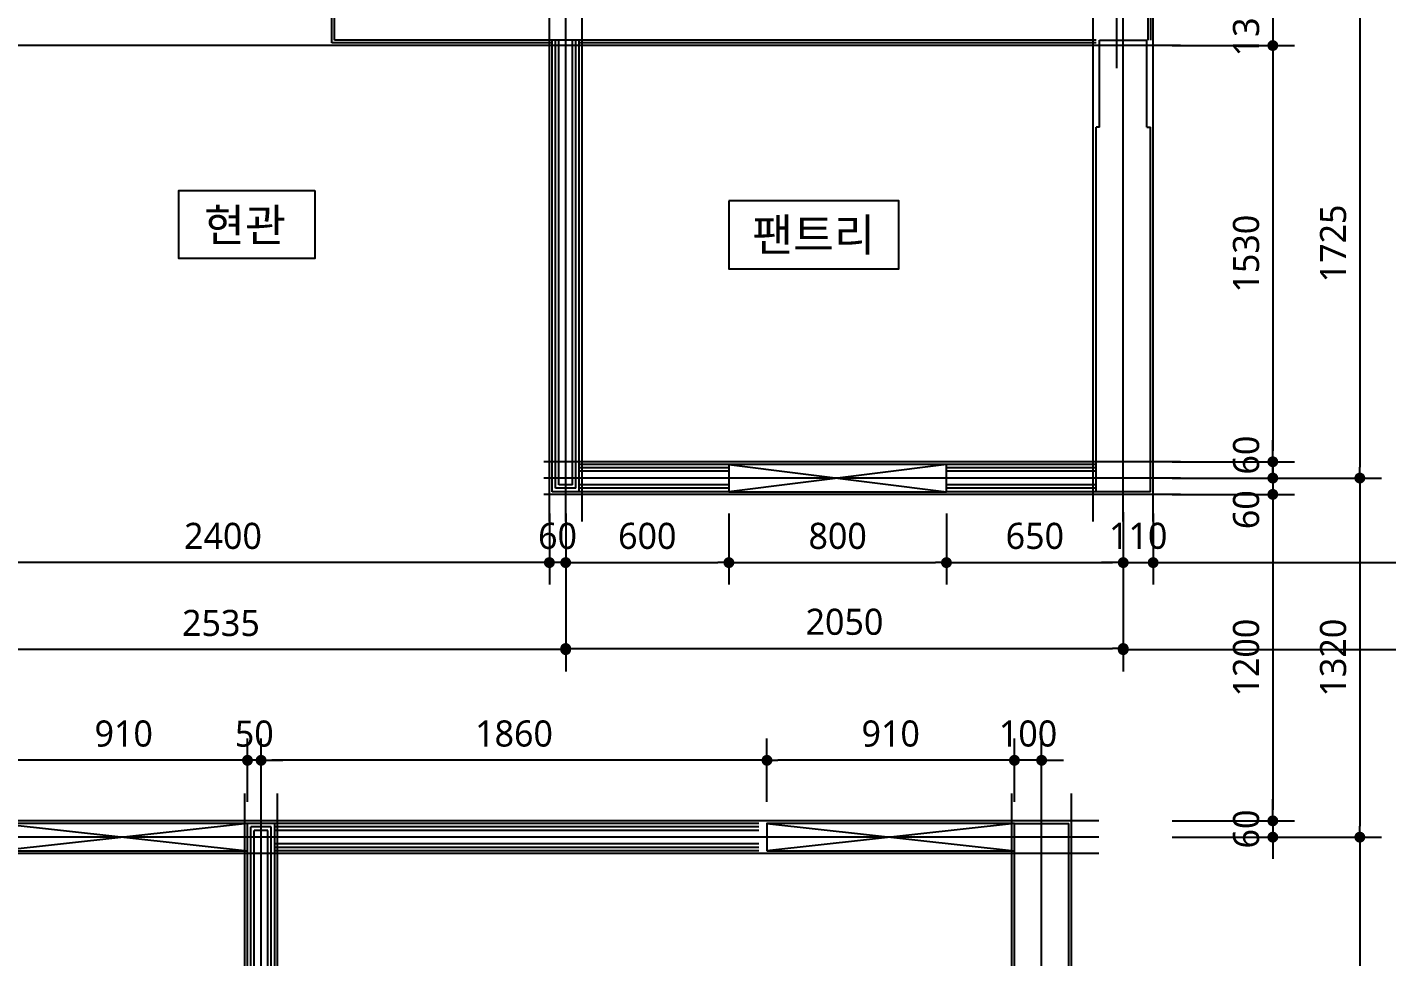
# Model space of a CAD drawing. Header units: millimetres. Extents: x 0 to 92204, y -190080 to 23760.
# Drawn here: x 11211 to 16210, y -38450 to -35033 of the extents above; entities that cross this region are included whole.
import ezdxf
from ezdxf.enums import TextEntityAlignment as Align

# ---------------------------------------------------------------- set-up
doc = ezdxf.new("R2010")
doc.units = ezdxf.units.MM
doc.header["$LTSCALE"] = 100
doc.linetypes.add('AUDIT_D_220706163347-0', pattern=[0])
doc.linetypes.add('CEN', pattern=[62, 60, -1, 0, -1])
doc.layers.get('defpoints').update_dxf_attribs({"color": 139})
for name, color, linetype in [('AA-XXXX-DIMS', 7, 'Continuous'), ('CEN_CON', 1, 'CEN'), ('CEN_WALL', 12, 'CEN'), ('CONC', 2, 'Continuous'), ('DIM', 7, 'AUDIT_D_220706163347-0'), ('MC', 135, 'Continuous'), ('WAL_DRY', 7, 'Continuous'), ('실명', 3, 'AUDIT_D_220706163347-0'), ('실명박스', 7, 'AUDIT_D_220706163347-0'), ('창호-open', 4, 'Continuous')]:
    doc.layers.add(name, color=color, linetype=linetype)
doc.styles.add('HAUD01', font='Dotum.ttf')
doc.styles.add('맑은 고딕', font='malgun.ttf')
doc.dimstyles.new('NDIM40-in', dxfattribs={"dimscale": 40, "dimtxt": 2.4, "dimasz": 1, "dimexe": 2, "dimexo": 2, "dimgap": 1.2, "dimtad": 1, "dimdec": 0, "dimrnd": 0.25, "dimzin": 0, "dimdsep": 46, "dimtxsty": '맑은 고딕', "dimblk": 'DOT', "dimcen": 5, "dimclrd": 256, "dimclre": 256, "dimclrt": 3, "dimadec": 0, "dimazin": 0, "dimtfac": 1, "dimtdec": 0, "dimtix": 1, "dimtmove": 2, "dimatfit": 1, "dimldrblk": 'DIMDOT', "dimfxl": 0, "dimtolj": 1, "dimtzin": 0, "dimarcsym": 0})

# ---------------------------------------------------------------- blocks, each defined once
blk = doc.blocks.new('U-84A(기본)', base_point=(206477.1, -21253.3))
at = {"layer": 'CEN_CON'}
for p, q in [((212817.1, -10618.3), (212817.1, -14461.2)), ((212842.1, -16128.3), (212842.1, -13878.3)), ((212542.1, -21553.3), (212542.1, -17128.3))]:
    blk.add_line(p, q, dxfattribs=at)
at = {"layer": 'CEN_WALL'}
for p, q in [((210792.1, -16128.3), (210792.1, -13878.3)), ((213052.1, -15968.3), (210712.1, -15968.3)), ((209672.1, -21553.3), (209672.1, -17128.3)), ((212752.1, -17288.3), (208082.1, -17288.3))]:
    blk.add_line(p, q, dxfattribs=at)
at = {"layer": 'CONC'}
for p, q in [((212755.1, -14358.3), (212929.1, -14358.3)), ((212755.1, -14678.3), (212755.1, -14358.3)), ((212929.1, -14678.3), (212929.1, -14358.3)), ((212742.1, -16018.3), (212742.1, -14678.3)), ((212755.1, -14678.3), (212742.1, -14678.3)), ((212929.1, -14678.3), (212942.1, -14678.3)), ((212942.1, -16018.3), (212942.1, -14678.3)), ((212942.1, -16018.3), (212742.1, -16018.3)), ((212442.1, -19288.3), (212442.1, -17238.3)), ((212442.1, -17238.3), (212642.1, -17238.3)), ((212642.1, -19288.3), (212642.1, -17238.3))]:
    blk.add_line(p, q, dxfattribs=at)
at = {"layer": 'MC'}
for p, q in [((212952.1, -16128.3), (212952.1, -10618.3)), ((210732.1, -16128.3), (210732.1, -13878.3)), ((210852.1, -16128.3), (210852.1, -13878.3)), ((212732.1, -16128.3), (212732.1, -13878.3)), ((213052.1, -14378.3), (208082.1, -14378.3)), ((213052.1, -15908.3), (210712.1, -15908.3)), ((213052.1, -16028.3), (210712.1, -16028.3)), ((209612.1, -21553.3), (209612.1, -17128.3)), ((209732.1, -21553.3), (209732.1, -17128.3)), ((212432.1, -21553.3), (212432.1, -17128.3)), ((212652.1, -21553.3), (212652.1, -17128.3)), ((212752.1, -17228.3), (208082.1, -17228.3)), ((212752.1, -17348.3), (206477.1, -17348.3))]:
    blk.add_line(p, q, dxfattribs=at)
at = {"layer": 'WAL_DRY'}
for p, q in [((212932.1, -12853.3), (212932.1, -14358.3)), ((212942.1, -12863.3), (212942.1, -14358.3)), ((209932.1, -14368.3), (209932.1, -14078.3)), ((209942.1, -14358.3), (209942.1, -14078.3)), ((210742.1, -14368.3), (209932.1, -14368.3)), ((212742.1, -14358.3), (209942.1, -14358.3)), ((210742.1, -16018.3), (210742.1, -14358.3)), ((210754.6, -16005.8), (210754.6, -14358.3)), ((210767.1, -15993.3), (210767.1, -14358.3)), ((210817.1, -15993.3), (210817.1, -14358.3)), ((210829.6, -16005.8), (210829.6, -14358.3)), ((210842.1, -16018.3), (210842.1, -14358.3)), ((212742.1, -14368.3), (210842.1, -14368.3)), ((211392.1, -15918.3), (210842.1, -15918.3)), ((211392.1, -15930.8), (210842.1, -15930.8)), ((211392.1, -15943.3), (210842.1, -15943.3)), ((212742.1, -15918.3), (212192.1, -15918.3)), ((212742.1, -15930.8), (212192.1, -15930.8)), ((212742.1, -15943.3), (212192.1, -15943.3)), ((210817.1, -15993.3), (210767.1, -15993.3)), ((211392.1, -15993.3), (210842.1, -15993.3)), ((212742.1, -15993.3), (212192.1, -15993.3)), ((210842.1, -16018.3), (210742.1, -16018.3)), ((210829.6, -16005.8), (210754.6, -16005.8)), ((211392.1, -16005.8), (210842.1, -16005.8)), ((211392.1, -16018.3), (210842.1, -16018.3)), ((212742.1, -16005.8), (212192.1, -16005.8)), ((212742.1, -16018.3), (212192.1, -16018.3)), ((209622.1, -19558.3), (209622.1, -17238.3)), ((209722.1, -17238.3), (209622.1, -17238.3)), ((211502.1, -17238.3), (209722.1, -17238.3)), ((209722.1, -19558.3), (209722.1, -17238.3)), ((209634.6, -19558.3), (209634.6, -17250.8)), ((209709.6, -17250.8), (209634.6, -17250.8)), ((209647.1, -19558.3), (209647.1, -17263.3)), ((209697.1, -17263.3), (209647.1, -17263.3)), ((209697.1, -19558.3), (209697.1, -17263.3)), ((209709.6, -19558.3), (209709.6, -17250.8)), ((211502.1, -17250.8), (209722.1, -17250.8)), ((211502.1, -17263.3), (209722.1, -17263.3)), ((211502.1, -17313.3), (209722.1, -17313.3)), ((211502.1, -17325.8), (209722.1, -17325.8)), ((211502.1, -17338.3), (209722.1, -17338.3))]:
    blk.add_line(p, q, dxfattribs=at)
blk = doc.blocks.new('_Dot')
at = {"color": 0, "linetype": 'ByBlock', "lineweight": -2}
blk.add_line((-0.5, 0), (-1, 0), dxfattribs=at)
at = {"color": 0, "linetype": 'ByBlock', "const_width": 0.5}
blk.add_lwpolyline([(-0.25, 0, 1), (0.25, 0, 1)], format="xyb", close=True, dxfattribs=at)
blk = doc.blocks.new('*D446')
at = {"layer": 'defpoints', "color": 0, "transparency": 16777216}
for p in [(14841.2, -37727.9), (14841.2, -37960.4), (14941.2, -37960.4)]:
    blk.add_point(p, dxfattribs=at)
at = {"layer": 'DIM', "lineweight": -2, "transparency": 16777216}
for p, q in [((14841.2, -37880.4), (14841.2, -37647.9)), ((14941.2, -37880.4), (14941.2, -37647.9)), ((14801.2, -37727.9), (14761.2, -37727.9)), ((14941.2, -37727.9), (14841.2, -37727.9)), ((14981.2, -37727.9), (15021.2, -37727.9))]:
    blk.add_line(p, q, dxfattribs=at)
at = {"layer": 'DIM', "lineweight": -2, "transparency": 16777216, "xscale": 40, "yscale": 40, "zscale": 40}
blk.add_blockref('_Dot', (14841.2, -37727.9), dxfattribs=at)
at = {"layer": 'DIM', "lineweight": -2, "transparency": 16777216, "xscale": 40, "yscale": 40, "zscale": 40, "rotation": 180}
blk.add_blockref('_Dot', (14941.2, -37727.9), dxfattribs=at)
at = {"layer": 'DIM', "color": 3, "transparency": 16777216, "insert": (14891.2, -37630), "char_height": 96, "attachment_point": 5, "style": '맑은 고딕'}
blk.add_mtext('\\A1;100', dxfattribs=at)
blk = doc.blocks.new('DIMDOT')
at = {"layer": 'AA-XXXX-DIMS'}
for p, q in [((0, -1.5), (0, 1.5)), ((-1.5, 0), (1.5, 0))]:
    blk.add_line(p, q, dxfattribs=at)
for radius in [0.5, 0.25]:
    blk.add_circle((0, 0), radius, dxfattribs=at)
blk = doc.blocks.new('*D447')
at = {"layer": 'defpoints', "color": 0, "transparency": 16777216}
for p in [(13931.2, -37727.9), (13931.2, -37960.4), (14841.2, -37960.4)]:
    blk.add_point(p, dxfattribs=at)
at = {"layer": 'DIM', "lineweight": -2, "transparency": 16777216}
for p, q in [((13931.2, -37880.4), (13931.2, -37647.9)), ((14841.2, -37880.4), (14841.2, -37647.9)), ((14801.2, -37727.9), (13971.2, -37727.9))]:
    blk.add_line(p, q, dxfattribs=at)
at = {"layer": 'DIM', "lineweight": -2, "transparency": 16777216, "xscale": 40, "yscale": 40, "zscale": 40, "rotation": 180}
blk.add_blockref('_Dot', (13931.2, -37727.9), dxfattribs=at)
at = {"layer": 'DIM', "lineweight": -2, "transparency": 16777216, "xscale": 40, "yscale": 40, "zscale": 40}
blk.add_blockref('_Dot', (14841.2, -37727.9), dxfattribs=at)
at = {"layer": 'DIM', "color": 3, "transparency": 16777216, "insert": (14386.2, -37630), "char_height": 96, "attachment_point": 5, "style": '맑은 고딕'}
blk.add_mtext('\\A1;910', dxfattribs=at)
blk = doc.blocks.new('*D448')
at = {"layer": 'defpoints', "color": 0, "transparency": 16777216}
for p in [(12071.2, -37727.9), (12071.2, -37960.4), (13931.2, -37960.4)]:
    blk.add_point(p, dxfattribs=at)
at = {"layer": 'DIM', "lineweight": -2, "transparency": 16777216}
for p, q in [((12071.2, -37880.4), (12071.2, -37647.9)), ((13931.2, -37880.4), (13931.2, -37647.9)), ((13891.2, -37727.9), (12111.2, -37727.9))]:
    blk.add_line(p, q, dxfattribs=at)
at = {"layer": 'DIM', "lineweight": -2, "transparency": 16777216, "xscale": 40, "yscale": 40, "zscale": 40, "rotation": 180}
blk.add_blockref('_Dot', (12071.2, -37727.9), dxfattribs=at)
at = {"layer": 'DIM', "lineweight": -2, "transparency": 16777216, "xscale": 40, "yscale": 40, "zscale": 40}
blk.add_blockref('_Dot', (13931.2, -37727.9), dxfattribs=at)
at = {"layer": 'DIM', "color": 3, "transparency": 16777216, "insert": (13001.2, -37630), "char_height": 96, "attachment_point": 5, "style": '맑은 고딕'}
blk.add_mtext('\\A1;1860', dxfattribs=at)
blk = doc.blocks.new('*D449')
at = {"layer": 'defpoints', "color": 0, "transparency": 16777216}
for p in [(12021.2, -37727.9), (12021.2, -37960.4), (12071.2, -37960.4)]:
    blk.add_point(p, dxfattribs=at)
at = {"layer": 'DIM', "lineweight": -2, "transparency": 16777216}
for p, q in [((12021.2, -37880.4), (12021.2, -37647.9)), ((12071.2, -37880.4), (12071.2, -37647.9)), ((11981.2, -37727.9), (11941.2, -37727.9)), ((12071.2, -37727.9), (12021.2, -37727.9)), ((12111.2, -37727.9), (12151.2, -37727.9))]:
    blk.add_line(p, q, dxfattribs=at)
at = {"layer": 'DIM', "lineweight": -2, "transparency": 16777216, "xscale": 40, "yscale": 40, "zscale": 40}
blk.add_blockref('_Dot', (12021.2, -37727.9), dxfattribs=at)
at = {"layer": 'DIM', "lineweight": -2, "transparency": 16777216, "xscale": 40, "yscale": 40, "zscale": 40, "rotation": 180}
blk.add_blockref('_Dot', (12071.2, -37727.9), dxfattribs=at)
at = {"layer": 'DIM', "color": 3, "transparency": 16777216, "insert": (12046.2, -37630.3), "char_height": 96, "attachment_point": 5, "style": '맑은 고딕'}
blk.add_mtext('\\A1;50', dxfattribs=at)
blk = doc.blocks.new('*D450')
at = {"layer": 'defpoints', "color": 0, "transparency": 16777216}
for p in [(11111.2, -37727.9), (11111.2, -37960.4), (12021.2, -37960.4)]:
    blk.add_point(p, dxfattribs=at)
at = {"layer": 'DIM', "lineweight": -2, "transparency": 16777216}
for p, q in [((11111.2, -37880.4), (11111.2, -37647.9)), ((12021.2, -37880.4), (12021.2, -37647.9)), ((11981.2, -37727.9), (11151.2, -37727.9))]:
    blk.add_line(p, q, dxfattribs=at)
at = {"layer": 'DIM', "lineweight": -2, "transparency": 16777216, "xscale": 40, "yscale": 40, "zscale": 40, "rotation": 180}
blk.add_blockref('_Dot', (11111.2, -37727.9), dxfattribs=at)
at = {"layer": 'DIM', "lineweight": -2, "transparency": 16777216, "xscale": 40, "yscale": 40, "zscale": 40}
blk.add_blockref('_Dot', (12021.2, -37727.9), dxfattribs=at)
at = {"layer": 'DIM', "color": 3, "transparency": 16777216, "insert": (11566.2, -37630), "char_height": 96, "attachment_point": 5, "style": '맑은 고딕'}
blk.add_mtext('\\A1;910', dxfattribs=at)
blk = doc.blocks.new('*D456')
at = {"layer": 'defpoints', "color": 0, "transparency": 16777216}
for p in [(13191.2, -36740.4), (13791.2, -36740.4), (13791.2, -37001.1)]:
    blk.add_point(p, dxfattribs=at)
at = {"layer": 'DIM', "lineweight": -2, "transparency": 16777216}
for p, q in [((13191.2, -36820.4), (13191.2, -37081.1)), ((13791.2, -36820.4), (13791.2, -37081.1)), ((13231.2, -37001.1), (13751.2, -37001.1))]:
    blk.add_line(p, q, dxfattribs=at)
at = {"layer": 'DIM', "lineweight": -2, "transparency": 16777216, "xscale": 40, "yscale": 40, "zscale": 40, "rotation": 180}
blk.add_blockref('_Dot', (13191.2, -37001.1), dxfattribs=at)
at = {"layer": 'DIM', "lineweight": -2, "transparency": 16777216, "xscale": 40, "yscale": 40, "zscale": 40}
blk.add_blockref('_Dot', (13791.2, -37001.1), dxfattribs=at)
at = {"layer": 'DIM', "color": 3, "transparency": 16777216, "insert": (13491.2, -36903.5), "char_height": 96, "attachment_point": 5, "style": '맑은 고딕'}
blk.add_mtext('\\A1;600', dxfattribs=at)
blk = doc.blocks.new('*D457')
at = {"layer": 'defpoints', "color": 0, "transparency": 16777216}
for p in [(13791.2, -36740.4), (14591.2, -36740.4), (14591.2, -37001.1)]:
    blk.add_point(p, dxfattribs=at)
at = {"layer": 'DIM', "lineweight": -2, "transparency": 16777216}
for p, q in [((13791.2, -36820.4), (13791.2, -37081.1)), ((14591.2, -36820.4), (14591.2, -37081.1)), ((13831.2, -37001.1), (14551.2, -37001.1))]:
    blk.add_line(p, q, dxfattribs=at)
at = {"layer": 'DIM', "lineweight": -2, "transparency": 16777216, "xscale": 40, "yscale": 40, "zscale": 40, "rotation": 180}
blk.add_blockref('_Dot', (13791.2, -37001.1), dxfattribs=at)
at = {"layer": 'DIM', "lineweight": -2, "transparency": 16777216, "xscale": 40, "yscale": 40, "zscale": 40}
blk.add_blockref('_Dot', (14591.2, -37001.1), dxfattribs=at)
at = {"layer": 'DIM', "color": 3, "transparency": 16777216, "insert": (14191.2, -36903.5), "char_height": 96, "attachment_point": 5, "style": '맑은 고딕'}
blk.add_mtext('\\A1;800', dxfattribs=at)
blk = doc.blocks.new('*D458')
at = {"layer": 'defpoints', "color": 0, "transparency": 16777216}
for p in [(14591.2, -36740.4), (15241.2, -36740.4), (15241.2, -37001.1)]:
    blk.add_point(p, dxfattribs=at)
at = {"layer": 'DIM', "lineweight": -2, "transparency": 16777216}
for p, q in [((14591.2, -36820.4), (14591.2, -37081.1)), ((15241.2, -36820.4), (15241.2, -37081.1)), ((14631.2, -37001.1), (15201.2, -37001.1))]:
    blk.add_line(p, q, dxfattribs=at)
at = {"layer": 'DIM', "lineweight": -2, "transparency": 16777216, "xscale": 40, "yscale": 40, "zscale": 40, "rotation": 180}
blk.add_blockref('_Dot', (14591.2, -37001.1), dxfattribs=at)
at = {"layer": 'DIM', "lineweight": -2, "transparency": 16777216, "xscale": 40, "yscale": 40, "zscale": 40}
blk.add_blockref('_Dot', (15241.2, -37001.1), dxfattribs=at)
at = {"layer": 'DIM', "color": 3, "transparency": 16777216, "insert": (14916.2, -36903.5), "char_height": 96, "attachment_point": 5, "style": '맑은 고딕'}
blk.add_mtext('\\A1;650', dxfattribs=at)
blk = doc.blocks.new('*D459')
at = {"layer": 'defpoints', "color": 0, "transparency": 16777216}
for p in [(15241.2, -36740.4), (15351.2, -36740.4), (15351.2, -37001.1)]:
    blk.add_point(p, dxfattribs=at)
at = {"layer": 'DIM', "lineweight": -2, "transparency": 16777216}
for p, q in [((15241.2, -36820.4), (15241.2, -37081.1)), ((15351.2, -36820.4), (15351.2, -37081.1)), ((15201.2, -37001.1), (15161.2, -37001.1)), ((15241.2, -37001.1), (15351.2, -37001.1)), ((15391.2, -37001.1), (15431.2, -37001.1))]:
    blk.add_line(p, q, dxfattribs=at)
at = {"layer": 'DIM', "lineweight": -2, "transparency": 16777216, "xscale": 40, "yscale": 40, "zscale": 40}
blk.add_blockref('_Dot', (15241.2, -37001.1), dxfattribs=at)
at = {"layer": 'DIM', "lineweight": -2, "transparency": 16777216, "xscale": 40, "yscale": 40, "zscale": 40, "rotation": 180}
blk.add_blockref('_Dot', (15351.2, -37001.1), dxfattribs=at)
at = {"layer": 'DIM', "color": 3, "transparency": 16777216, "insert": (15296.2, -36903.2), "char_height": 96, "attachment_point": 5, "style": '맑은 고딕'}
blk.add_mtext('\\A1;110', dxfattribs=at)
blk = doc.blocks.new('*D460')
at = {"layer": 'defpoints', "color": 0, "transparency": 16777216}
for p in [(15351.2, -36740.4), (19551.2, -36740.4), (19551.2, -37001.1)]:
    blk.add_point(p, dxfattribs=at)
at = {"layer": 'DIM', "lineweight": -2, "transparency": 16777216}
for p, q in [((15351.2, -36820.4), (15351.2, -37081.1)), ((19551.2, -36820.4), (19551.2, -37081.1)), ((15391.2, -37001.1), (19511.2, -37001.1))]:
    blk.add_line(p, q, dxfattribs=at)
at = {"layer": 'DIM', "lineweight": -2, "transparency": 16777216, "xscale": 40, "yscale": 40, "zscale": 40, "rotation": 180}
blk.add_blockref('_Dot', (15351.2, -37001.1), dxfattribs=at)
at = {"layer": 'DIM', "lineweight": -2, "transparency": 16777216, "xscale": 40, "yscale": 40, "zscale": 40}
blk.add_blockref('_Dot', (19551.2, -37001.1), dxfattribs=at)
at = {"layer": 'DIM', "color": 3, "transparency": 16777216, "insert": (17451.2, -36903.5), "char_height": 96, "attachment_point": 5, "style": '맑은 고딕'}
blk.add_mtext('\\A1;4200', dxfattribs=at)
blk = doc.blocks.new('*D471')
at = {"layer": 'defpoints', "color": 0, "transparency": 16777216}
for p in [(15241.2, -36740.4), (19661.2, -36740.4), (19661.2, -37321.1)]:
    blk.add_point(p, dxfattribs=at)
at = {"layer": 'DIM', "lineweight": -2, "transparency": 16777216}
for p, q in [((15241.2, -36820.4), (15241.2, -37401.1)), ((19661.2, -36820.4), (19661.2, -37401.1)), ((15281.2, -37321.1), (19621.2, -37321.1))]:
    blk.add_line(p, q, dxfattribs=at)
at = {"layer": 'DIM', "lineweight": -2, "transparency": 16777216, "xscale": 40, "yscale": 40, "zscale": 40, "rotation": 180}
blk.add_blockref('_Dot', (15241.2, -37321.1), dxfattribs=at)
at = {"layer": 'DIM', "lineweight": -2, "transparency": 16777216, "xscale": 40, "yscale": 40, "zscale": 40}
blk.add_blockref('_Dot', (19661.2, -37321.1), dxfattribs=at)
at = {"layer": 'DIM', "color": 3, "transparency": 16777216, "insert": (17451.2, -37223.5), "char_height": 96, "attachment_point": 5, "style": '맑은 고딕'}
blk.add_mtext('\\A1;4420', dxfattribs=at)
blk = doc.blocks.new('*D472')
at = {"layer": 'defpoints', "color": 0, "transparency": 16777216}
for p in [(13191.2, -36740.4), (15241.2, -36736.1), (15241.2, -37316.8)]:
    blk.add_point(p, dxfattribs=at)
at = {"layer": 'DIM', "lineweight": -2, "transparency": 16777216}
for p, q in [((13191.2, -36820.4), (13191.2, -37396.8)), ((15241.2, -36816.1), (15241.2, -37396.8)), ((13231.2, -37316.8), (15201.2, -37316.8))]:
    blk.add_line(p, q, dxfattribs=at)
at = {"layer": 'DIM', "lineweight": -2, "transparency": 16777216, "xscale": 40, "yscale": 40, "zscale": 40, "rotation": 180}
blk.add_blockref('_Dot', (13191.2, -37316.8), dxfattribs=at)
at = {"layer": 'DIM', "lineweight": -2, "transparency": 16777216, "xscale": 40, "yscale": 40, "zscale": 40}
blk.add_blockref('_Dot', (15241.2, -37316.8), dxfattribs=at)
at = {"layer": 'DIM', "color": 3, "transparency": 16777216, "insert": (14216.2, -37219.2), "char_height": 96, "attachment_point": 5, "style": '맑은 고딕'}
blk.add_mtext('\\A1;2050', dxfattribs=at)
blk = doc.blocks.new('*D473')
at = {"layer": 'defpoints', "color": 0, "transparency": 16777216}
for p in [(13131.2, -36740.4), (13191.2, -36740.4), (13131.2, -37001.1)]:
    blk.add_point(p, dxfattribs=at)
at = {"layer": 'DIM', "lineweight": -2, "transparency": 16777216}
for p, q in [((13131.2, -36820.4), (13131.2, -37081.1)), ((13191.2, -36820.4), (13191.2, -37081.1)), ((13091.2, -37001.1), (13051.2, -37001.1)), ((13191.2, -37001.1), (13131.2, -37001.1)), ((13231.2, -37001.1), (13271.2, -37001.1))]:
    blk.add_line(p, q, dxfattribs=at)
at = {"layer": 'DIM', "lineweight": -2, "transparency": 16777216, "xscale": 40, "yscale": 40, "zscale": 40}
blk.add_blockref('_Dot', (13131.2, -37001.1), dxfattribs=at)
at = {"layer": 'DIM', "lineweight": -2, "transparency": 16777216, "xscale": 40, "yscale": 40, "zscale": 40, "rotation": 180}
blk.add_blockref('_Dot', (13191.2, -37001.1), dxfattribs=at)
at = {"layer": 'DIM', "color": 3, "transparency": 16777216, "insert": (13161.2, -36903.5), "char_height": 96, "attachment_point": 5, "style": '맑은 고딕'}
blk.add_mtext('\\A1;60', dxfattribs=at)
blk = doc.blocks.new('*D474')
at = {"layer": 'defpoints', "color": 0, "transparency": 16777216}
for p in [(10731.2, -36740.4), (13131.2, -36740.4), (10731.2, -37001.1)]:
    blk.add_point(p, dxfattribs=at)
at = {"layer": 'DIM', "lineweight": -2, "transparency": 16777216}
for p, q in [((10731.2, -36820.4), (10731.2, -37081.1)), ((13131.2, -36820.4), (13131.2, -37081.1)), ((13091.2, -37001.1), (10771.2, -37001.1))]:
    blk.add_line(p, q, dxfattribs=at)
at = {"layer": 'DIM', "lineweight": -2, "transparency": 16777216, "xscale": 40, "yscale": 40, "zscale": 40, "rotation": 180}
blk.add_blockref('_Dot', (10731.2, -37001.1), dxfattribs=at)
at = {"layer": 'DIM', "lineweight": -2, "transparency": 16777216, "xscale": 40, "yscale": 40, "zscale": 40}
blk.add_blockref('_Dot', (13131.2, -37001.1), dxfattribs=at)
at = {"layer": 'DIM', "color": 3, "transparency": 16777216, "insert": (11931.2, -36903.5), "char_height": 96, "attachment_point": 5, "style": '맑은 고딕'}
blk.add_mtext('\\A1;2400', dxfattribs=at)
blk = doc.blocks.new('*D476')
at = {"layer": 'defpoints', "color": 0, "transparency": 16777216}
for p in [(10656.2, -36740.4), (13191.2, -36740.4), (10656.2, -37321.1)]:
    blk.add_point(p, dxfattribs=at)
at = {"layer": 'DIM', "lineweight": -2, "transparency": 16777216}
for p, q in [((10656.2, -36820.4), (10656.2, -37401.1)), ((13191.2, -36820.4), (13191.2, -37401.1)), ((13151.2, -37321.1), (10696.2, -37321.1))]:
    blk.add_line(p, q, dxfattribs=at)
at = {"layer": 'DIM', "lineweight": -2, "transparency": 16777216, "xscale": 40, "yscale": 40, "zscale": 40, "rotation": 180}
blk.add_blockref('_Dot', (10656.2, -37321.1), dxfattribs=at)
at = {"layer": 'DIM', "lineweight": -2, "transparency": 16777216, "xscale": 40, "yscale": 40, "zscale": 40}
blk.add_blockref('_Dot', (13191.2, -37321.1), dxfattribs=at)
at = {"layer": 'DIM', "color": 3, "transparency": 16777216, "insert": (11923.7, -37223.5), "char_height": 96, "attachment_point": 5, "style": '맑은 고딕'}
blk.add_mtext('\\A1;2535', dxfattribs=at)
blk = doc.blocks.new('*D477')
at = {"layer": 'defpoints', "color": 0, "transparency": 16777216}
for p in [(15341.2, -34965.4), (15341.2, -35100.4), (15791.1, -35100.4)]:
    blk.add_point(p, dxfattribs=at)
at = {"layer": 'DIM', "lineweight": -2, "transparency": 16777216}
for p, q in [((15791.1, -34925.4), (15791.1, -34885.4)), ((15421.2, -34965.4), (15871.1, -34965.4)), ((15791.1, -34965.4), (15791.1, -35100.4)), ((15421.2, -35100.4), (15871.1, -35100.4)), ((15791.1, -35140.4), (15791.1, -35180.4))]:
    blk.add_line(p, q, dxfattribs=at)
at = {"layer": 'DIM', "lineweight": -2, "transparency": 16777216, "xscale": 40, "yscale": 40, "zscale": 40}
for p, rotation in [((15791.1, -34965.4), 270), ((15791.1, -35100.4), 90)]:
    blk.add_blockref('_Dot', p, dxfattribs=dict(at, rotation=rotation))
at = {"layer": 'DIM', "color": 3, "transparency": 16777216, "insert": (15693.2, -35032.9), "char_height": 96, "attachment_point": 5, "rotation": 90, "style": '맑은 고딕'}
blk.add_mtext('\\A1;135', dxfattribs=at)
blk = doc.blocks.new('*D478')
at = {"layer": 'defpoints', "color": 0, "transparency": 16777216}
for p in [(15341.2, -35100.4), (15341.2, -36630.4), (15791.1, -36630.4)]:
    blk.add_point(p, dxfattribs=at)
at = {"layer": 'DIM', "lineweight": -2, "transparency": 16777216}
for p, q in [((15421.2, -35100.4), (15871.1, -35100.4)), ((15791.1, -35140.4), (15791.1, -36590.4)), ((15421.2, -36630.4), (15871.1, -36630.4))]:
    blk.add_line(p, q, dxfattribs=at)
at = {"layer": 'DIM', "lineweight": -2, "transparency": 16777216, "xscale": 40, "yscale": 40, "zscale": 40}
for p, rotation in [((15791.1, -35100.4), 90), ((15791.1, -36630.4), 270)]:
    blk.add_blockref('_Dot', p, dxfattribs=dict(at, rotation=rotation))
at = {"layer": 'DIM', "color": 3, "transparency": 16777216, "insert": (15693.2, -35865.4), "char_height": 96, "attachment_point": 5, "rotation": 90, "style": '맑은 고딕'}
blk.add_mtext('\\A1;1530', dxfattribs=at)
blk = doc.blocks.new('*D479')
at = {"layer": 'defpoints', "color": 0, "transparency": 16777216}
for p in [(15341.2, -36630.4), (15341.2, -36690.4), (15791.1, -36690.4)]:
    blk.add_point(p, dxfattribs=at)
at = {"layer": 'DIM', "lineweight": -2, "transparency": 16777216}
for p, q in [((15791.1, -36590.4), (15791.1, -36550.4)), ((15421.2, -36630.4), (15871.1, -36630.4)), ((15791.1, -36630.4), (15791.1, -36690.4)), ((15421.2, -36690.4), (15871.1, -36690.4)), ((15791.1, -36730.4), (15791.1, -36770.4))]:
    blk.add_line(p, q, dxfattribs=at)
at = {"layer": 'DIM', "lineweight": -2, "transparency": 16777216, "xscale": 40, "yscale": 40, "zscale": 40}
for p, rotation in [((15791.1, -36630.4), 270), ((15791.1, -36690.4), 90)]:
    blk.add_blockref('_Dot', p, dxfattribs=dict(at, rotation=rotation))
at = {"layer": 'DIM', "color": 3, "transparency": 16777216, "insert": (15693.5, -36605.9), "char_height": 96, "attachment_point": 5, "rotation": 90, "style": '맑은 고딕'}
blk.add_mtext('\\A1;60', dxfattribs=at)
blk = doc.blocks.new('*D480')
at = {"layer": 'defpoints', "color": 0, "transparency": 16777216}
for p in [(15341.2, -36690.4), (15341.2, -36750.4), (15791.1, -36750.4)]:
    blk.add_point(p, dxfattribs=at)
at = {"layer": 'DIM', "lineweight": -2, "transparency": 16777216}
for p, q in [((15791.1, -36650.4), (15791.1, -36610.4)), ((15421.2, -36690.4), (15871.1, -36690.4)), ((15791.1, -36690.4), (15791.1, -36750.4)), ((15421.2, -36750.4), (15871.1, -36750.4)), ((15791.1, -36790.4), (15791.1, -36830.4))]:
    blk.add_line(p, q, dxfattribs=at)
at = {"layer": 'DIM', "lineweight": -2, "transparency": 16777216, "xscale": 40, "yscale": 40, "zscale": 40}
for p, rotation in [((15791.1, -36690.4), 270), ((15791.1, -36750.4), 90)]:
    blk.add_blockref('_Dot', p, dxfattribs=dict(at, rotation=rotation))
at = {"layer": 'DIM', "color": 3, "transparency": 16777216, "insert": (15693.5, -36806.5), "char_height": 96, "attachment_point": 5, "rotation": 90, "style": '맑은 고딕'}
blk.add_mtext('\\A1;60', dxfattribs=at)
blk = doc.blocks.new('*D481')
at = {"layer": 'defpoints', "color": 0, "transparency": 16777216}
for p in [(15341.2, -36750.4), (15341.2, -37950.4), (15791.1, -37950.4)]:
    blk.add_point(p, dxfattribs=at)
at = {"layer": 'DIM', "lineweight": -2, "transparency": 16777216}
for p, q in [((15421.2, -36750.4), (15871.1, -36750.4)), ((15791.1, -36790.4), (15791.1, -37910.4)), ((15421.2, -37950.4), (15871.1, -37950.4))]:
    blk.add_line(p, q, dxfattribs=at)
at = {"layer": 'DIM', "lineweight": -2, "transparency": 16777216, "xscale": 40, "yscale": 40, "zscale": 40}
for p, rotation in [((15791.1, -36750.4), 90), ((15791.1, -37950.4), 270)]:
    blk.add_blockref('_Dot', p, dxfattribs=dict(at, rotation=rotation))
at = {"layer": 'DIM', "color": 3, "transparency": 16777216, "insert": (15693.2, -37350.4), "char_height": 96, "attachment_point": 5, "rotation": 90, "style": '맑은 고딕'}
blk.add_mtext('\\A1;1200', dxfattribs=at)
blk = doc.blocks.new('*D482')
at = {"layer": 'defpoints', "color": 0, "transparency": 16777216}
for p in [(15341.2, -37950.4), (15341.2, -38010.4), (15791.1, -38010.4)]:
    blk.add_point(p, dxfattribs=at)
at = {"layer": 'DIM', "lineweight": -2, "transparency": 16777216}
for p, q in [((15791.1, -37910.4), (15791.1, -37870.4)), ((15421.2, -37950.4), (15871.1, -37950.4)), ((15791.1, -37950.4), (15791.1, -38010.4)), ((15421.2, -38010.4), (15871.1, -38010.4)), ((15791.1, -38050.4), (15791.1, -38090.4))]:
    blk.add_line(p, q, dxfattribs=at)
at = {"layer": 'DIM', "lineweight": -2, "transparency": 16777216, "xscale": 40, "yscale": 40, "zscale": 40}
for p, rotation in [((15791.1, -37950.4), 270), ((15791.1, -38010.4), 90)]:
    blk.add_blockref('_Dot', p, dxfattribs=dict(at, rotation=rotation))
at = {"layer": 'DIM', "color": 3, "transparency": 16777216, "insert": (15693.5, -37980.4), "char_height": 96, "attachment_point": 5, "rotation": 90, "style": '맑은 고딕'}
blk.add_mtext('\\A1;60', dxfattribs=at)
blk = doc.blocks.new('*D483')
at = {"layer": 'defpoints', "color": 0, "transparency": 16777216}
for p in [(15341.2, -38010.4), (15341.2, -40475.4), (16111.1, -40475.4)]:
    blk.add_point(p, dxfattribs=at)
at = {"layer": 'DIM', "lineweight": -2, "transparency": 16777216}
for p, q in [((15421.2, -38010.4), (16191.1, -38010.4)), ((16111.1, -38050.4), (16111.1, -40435.4)), ((15421.2, -40475.4), (16191.1, -40475.4))]:
    blk.add_line(p, q, dxfattribs=at)
at = {"layer": 'DIM', "lineweight": -2, "transparency": 16777216, "xscale": 40, "yscale": 40, "zscale": 40}
for p, rotation in [((16111.1, -38010.4), 90), ((16111.1, -40475.4), 270)]:
    blk.add_blockref('_Dot', p, dxfattribs=dict(at, rotation=rotation))
at = {"layer": 'DIM', "color": 3, "transparency": 16777216, "insert": (16013.5, -39242.9), "char_height": 96, "attachment_point": 5, "rotation": 90, "style": '맑은 고딕'}
blk.add_mtext('\\A1;2465', dxfattribs=at)
blk = doc.blocks.new('*D484')
at = {"layer": 'defpoints', "color": 0, "transparency": 16777216}
for p in [(15341.2, -36690.4), (15341.2, -38010.4), (16111.1, -38010.4)]:
    blk.add_point(p, dxfattribs=at)
at = {"layer": 'DIM', "lineweight": -2, "transparency": 16777216}
for p, q in [((15421.2, -36690.4), (16191.1, -36690.4)), ((16111.1, -36730.4), (16111.1, -37970.4)), ((15421.2, -38010.4), (16191.1, -38010.4))]:
    blk.add_line(p, q, dxfattribs=at)
at = {"layer": 'DIM', "lineweight": -2, "transparency": 16777216, "xscale": 40, "yscale": 40, "zscale": 40}
for p, rotation in [((16111.1, -36690.4), 90), ((16111.1, -38010.4), 270)]:
    blk.add_blockref('_Dot', p, dxfattribs=dict(at, rotation=rotation))
at = {"layer": 'DIM', "color": 3, "transparency": 16777216, "insert": (16013.2, -37350.4), "char_height": 96, "attachment_point": 5, "rotation": 90, "style": '맑은 고딕'}
blk.add_mtext('\\A1;1320', dxfattribs=at)
blk = doc.blocks.new('*D485')
at = {"layer": 'defpoints', "color": 0, "transparency": 16777216}
for p in [(15341.2, -34965.4), (15341.2, -36690.4), (16111.1, -36690.4)]:
    blk.add_point(p, dxfattribs=at)
at = {"layer": 'DIM', "lineweight": -2, "transparency": 16777216}
for p, q in [((15421.2, -34965.4), (16191.1, -34965.4)), ((16111.1, -35005.4), (16111.1, -36650.4)), ((15421.2, -36690.4), (16191.1, -36690.4))]:
    blk.add_line(p, q, dxfattribs=at)
at = {"layer": 'DIM', "lineweight": -2, "transparency": 16777216, "xscale": 40, "yscale": 40, "zscale": 40}
for p, rotation in [((16111.1, -34965.4), 90), ((16111.1, -36690.4), 270)]:
    blk.add_blockref('_Dot', p, dxfattribs=dict(at, rotation=rotation))
at = {"layer": 'DIM', "color": 3, "transparency": 16777216, "insert": (16013.2, -35827.9), "char_height": 96, "attachment_point": 5, "rotation": 90, "style": '맑은 고딕'}
blk.add_mtext('\\A1;1725', dxfattribs=at)

msp = doc.modelspace()

# ---------------------------------------------------------------- linework, layer by layer
at = {"layer": '실명박스'}
for points in [[(12269.2, -35633.7), (12269.2, -35883.7), (11769.2, -35883.7), (11769.2, -35633.7)], [(13791, -35671.4), (13791, -35921.4), (14416.3, -35921.4), (14416.3, -35671.4)]]:
    msp.add_lwpolyline(points, close=True, dxfattribs=at)
at = {"layer": '창호-open'}
for p, q in [((14591.2, -36640.4), (13791.2, -36740.4)), ((13791.2, -36640.4), (14591.2, -36740.4)), ((12021.2, -37960.4), (11111.2, -38060.4)), ((11111.2, -37960.4), (12021.2, -38060.4)), ((14841.2, -37960.4), (13931.2, -38060.4)), ((13931.2, -37960.4), (14841.2, -38060.4))]:
    msp.add_line(p, q, dxfattribs=at)
for points in [[(13791.2, -36740.4), (14591.2, -36740.4), (14591.2, -36640.4), (13791.2, -36640.4)], [(11111.2, -38060.4), (12021.2, -38060.4), (12021.2, -37960.4), (11111.2, -37960.4)], [(13931.2, -38060.4), (14841.2, -38060.4), (14841.2, -37960.4), (13931.2, -37960.4)]]:
    msp.add_lwpolyline(points, close=True, dxfattribs=at)

# ---------------------------------------------------------------- block references
msp.add_blockref('U-84A(기본)', (8876.2, -41975.4))

# ---------------------------------------------------------------- texts
at = {"layer": '실명', "style": 'HAUD01'}
for s, p in [('현관', (12011.8, -35757.2)), ('팬트리', (14102.5, -35794.6))]:
    msp.add_text(s, height=120, dxfattribs=at).set_placement(p, align=Align.MIDDLE)

# ---------------------------------------------------------------- dimensions: what is measured, and where the dimension line sits
at = {"layer": 'DIM'}
for base, p1, p2, angle, picture, middle in [((15791.1, -35100.4), (15341.2, -34965.4), (15341.2, -35100.4), 270, '*D477', (15693.2, -35032.9)), ((16111.1, -36690.4), (15341.2, -34965.4), (15341.2, -36690.4), 270, '*D485', (16013.2, -35827.9)), ((15791.1, -36630.4), (15341.2, -35100.4), (15341.2, -36630.4), 270, '*D478', (15693.2, -35865.4)), ((16111.1, -38010.4), (15341.2, -36690.4), (15341.2, -38010.4), 270, '*D484', (16013.2, -37350.4)), ((10656.2, -37321.1), (13191.2, -36740.4), (10656.2, -36740.4), 180, '*D476', (11923.7, -37223.5)), ((10731.2, -37001.1), (13131.2, -36740.4), (10731.2, -36740.4), 180, '*D474', (11931.2, -36903.5)), ((13131.2, -37001.1), (13191.2, -36740.4), (13131.2, -36740.4), 180, '*D473', (13161.2, -36903.5)), ((15241.2, -37316.8), (13191.2, -36740.4), (15241.2, -36736.1), 180, '*D472', (14216.2, -37219.2)), ((13791.2, -37001.1), (13191.2, -36740.4), (13791.2, -36740.4), 180, '*D456', (13491.2, -36903.5)), ((14591.2, -37001.1), (13791.2, -36740.4), (14591.2, -36740.4), 180, '*D457', (14191.2, -36903.5)), ((15241.2, -37001.1), (14591.2, -36740.4), (15241.2, -36740.4), 180, '*D458', (14916.2, -36903.5)), ((15351.2, -37001.1), (15241.2, -36740.4), (15351.2, -36740.4), 180, '*D459', (15296.2, -36903.2)), ((19661.2, -37321.1), (15241.2, -36740.4), (19661.2, -36740.4), 180, '*D471', (17451.2, -37223.5)), ((19551.2, -37001.1), (15351.2, -36740.4), (19551.2, -36740.4), 180, '*D460', (17451.2, -36903.5)), ((15791.1, -37950.4), (15341.2, -36750.4), (15341.2, -37950.4), 270, '*D481', (15693.2, -37350.4)), ((15791.1, -38010.4), (15341.2, -37950.4), (15341.2, -38010.4), 270, '*D482', (15693.5, -37980.4))]:
    dim = msp.add_linear_dim(base=base, p1=p1, p2=p2, angle=angle, dimstyle='NDIM40-in', override={"dimscale": 40}, dxfattribs=at)
    dim.commit()
    dim.dimension.update_dxf_attribs({"geometry": picture, "text_midpoint": middle})
for base, p1, p2, picture, middle in [((15791.1, -36690.4), (15341.2, -36630.4), (15341.2, -36690.4), '*D479', (15693.5, -36605.9)), ((15791.1, -36750.4), (15341.2, -36690.4), (15341.2, -36750.4), '*D480', (15693.5, -36806.5))]:
    dim = msp.add_linear_dim(base=base, p1=p1, p2=p2, angle=270, dimstyle='NDIM40-in', override={"dimscale": 40}, dxfattribs=at)
    dim.commit()
    dim.dimension.update_dxf_attribs({"geometry": picture, "text_midpoint": middle, "dimtype": 160})
for base, p1, p2, picture, middle in [((11111.2, -37727.9), (12021.2, -37960.4), (11111.2, -37960.4), '*D450', (11566.2, -37630)), ((12021.2, -37727.9), (12071.2, -37960.4), (12021.2, -37960.4), '*D449', (12046.2, -37630.3)), ((12071.2, -37727.9), (13931.2, -37960.4), (12071.2, -37960.4), '*D448', (13001.2, -37630)), ((13931.2, -37727.9), (14841.2, -37960.4), (13931.2, -37960.4), '*D447', (14386.2, -37630)), ((14841.2, -37727.9), (14941.2, -37960.4), (14841.2, -37960.4), '*D446', (14891.2, -37630))]:
    dim = msp.add_linear_dim(base=base, p1=p1, p2=p2, dimstyle='NDIM40-in', override={"dimscale": 40}, dxfattribs=at)
    dim.commit()
    dim.dimension.update_dxf_attribs({"geometry": picture, "text_midpoint": middle})
dim = msp.add_linear_dim(base=(16111.1, -40475.4), p1=(15341.2, -38010.4), p2=(15341.2, -40475.4), angle=270, dimstyle='NDIM40-in', dxfattribs=at)
dim.commit()
dim.dimension.update_dxf_attribs({"geometry": '*D483', "text_midpoint": (16013.5, -39242.9)})

doc.saveas('drawing.dxf')
